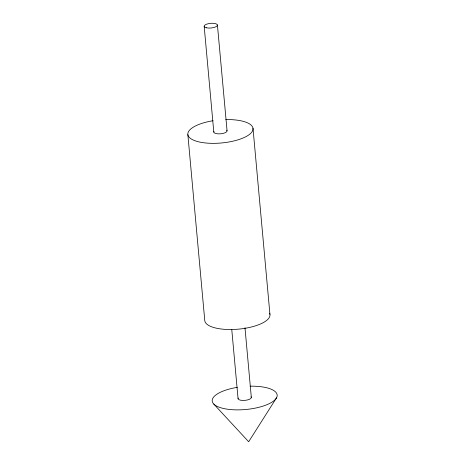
<?xml version="1.0" encoding="UTF-8"?>
<svg xmlns="http://www.w3.org/2000/svg" width="465" height="465" viewBox="0 0 465 465"><rect width="100%" height="100%" fill="white"/><g stroke="black" fill="none" stroke-linecap="round" stroke-linejoin="round"><path stroke-width="0.7" d="M276.483 397.895L248.67 441.75L213.79 404.068M253.001 128.247L269.944 314.421M217.428 25.017L227.06 130.799M244.979 327.744L251.321 397.377M204.176 26.325L213.801 132.107M231.791 329.766L238.063 398.679M187.86 134.658L204.803 320.838A32.736 11.573 -5.2 0 0 240.806 328.906A32.736 11.573 -5.2 0 0 269.584 313.247M250.036 386.188A32.614 11.526 -5.2 0 1 272.257 401.958A32.614 11.526 -5.2 0 1 218.248 406.858A32.614 11.526 -5.2 0 1 237.348 387.339M251.001 396.796A6.661 2.354 -5.2 0 1 245.043 400.359A6.661 2.354 -5.2 0 1 238.196 398.057M226.74 130.217A6.661 2.354 -5.2 0 1 220.782 133.786A6.661 2.354 -5.2 0 1 213.935 131.479M225.798 119.575A32.736 11.573 -5.2 0 1 248.101 135.396A32.736 11.573 -5.2 0 1 193.893 140.314A32.736 11.573 -5.2 0 1 213.063 120.726M206.367 27.784A6.661 2.354 -5.2 0 0 217.294 25.645A6.661 2.354 -5.2 0 0 208.744 23.587A6.661 2.354 -5.2 0 0 206.367 27.784"/></g></svg>
